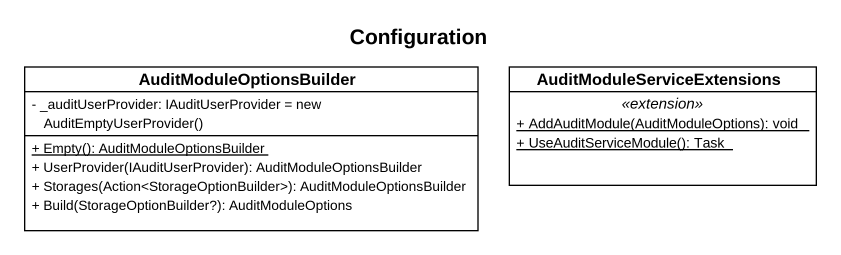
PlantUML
@startuml
title Configuration
hide circle
hide empty members
skinparam classAttributeIconSize 0
class AuditModuleOptionsBuilder {
  {field} - _auditUserProvider: IAuditUserProvider = new AuditEmptyUserProvider()
  {static} + Empty(): AuditModuleOptionsBuilder
  + UserProvider(IAuditUserProvider): AuditModuleOptionsBuilder
  + Storages(Action<StorageOptionBuilder>): AuditModuleOptionsBuilder
  + Build(StorageOptionBuilder?): AuditModuleOptions
}
class AuditModuleServiceExtensions {
  .. <<extension>> ..
  {static} + AddAuditModule(AuditModuleOptions): void
  {static} + UseAuditServiceModule(): Task
}
@enduml
